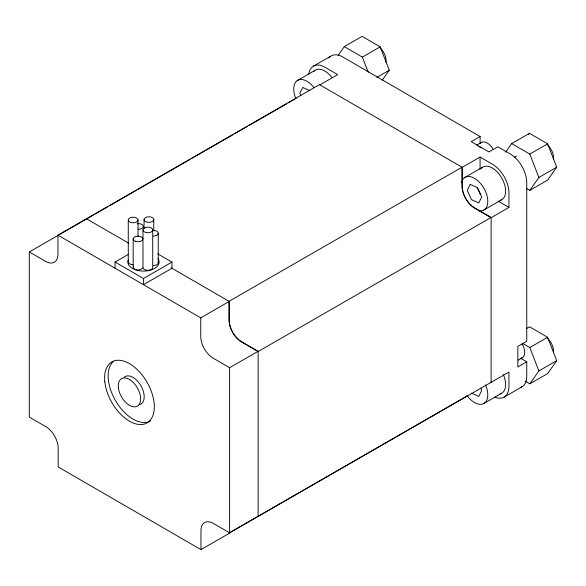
<?xml version="1.0" encoding="UTF-8"?>
<svg xmlns="http://www.w3.org/2000/svg" width="586" height="586" viewBox="0 0 586 586"><rect width="100%" height="100%" fill="white"/><g stroke="black" fill="none" stroke-linecap="round" stroke-linejoin="round"><path stroke-width="0.88" d="M338.239 55.223L344.268 46.631L362.082 36.361L380.197 46.851L389.265 70.232L382.226 80.26M505.674 152.184L511.703 143.592L529.517 133.322L547.632 143.819L556.7 167.193L547.654 180.085L529.839 190.355L526.689 188.531M528.513 134.758L529.517 133.322M529.839 190.355L538.886 177.463L556.7 167.193M525.115 381.09L529.839 383.823L538.886 370.931L556.7 360.661L547.632 337.287L529.517 326.79L526.418 328.578M556.7 360.661L547.654 373.553L529.839 383.823M297.131 80.663L314.946 70.401M344.268 46.631L362.382 57.12L380.197 46.851M376.871 77.381L389.265 70.232M464.566 177.631L482.381 167.362M514.237 157.414L516.618 156.044M511.703 143.592L529.817 154.081L547.632 143.819M483.736 210.096L501.543 199.826M522.727 343.447L529.817 347.549L547.632 337.287M483.736 403.564L501.543 393.294M313.429 66.145L331.244 55.89A23.294 13.427 60.1 0 1 342.876 57.054L480.117 136.538L480.117 143.702M93.467 215.018L29.3 251.951L45.532 261.349A17.609 10.152 60.1 0 0 57.963 254.178L57.963 235.154L319.465 84.64L462.251 167.325L462.251 186.59A17.609 10.152 60.1 0 0 474.682 208.169L491.127 217.692L508.941 207.437L508.941 192.816A23.294 13.427 60.1 0 0 492.496 164.27L480.066 157.07L462.251 167.325M95.049 214.11L107.729 206.807M109.318 205.898L136.26 190.384M137.842 189.476L190.15 159.37M191.739 158.454L204.419 151.159M206.001 150.243L232.95 134.736M234.532 133.82L247.211 126.525M248.801 125.609L286.84 103.715M288.422 102.806L290.803 101.437M291.579 100.99L296.223 98.316M319.89 84.882L337.704 74.634L325.062 67.309A23.294 13.427 60.1 0 0 308.8 74.078M115.039 268.212L115.039 262.052L128.502 254.302M143.46 278.504L171.962 262.096L171.962 268.263L143.46 284.664L143.46 278.504L115.039 262.052M480.117 136.538L471.21 141.658L488.966 151.942L497.873 146.822L510.311 154.015A23.294 13.427 60.1 0 1 526.755 182.561L526.755 341.279L517.848 346.407L517.848 366.946L526.755 361.818L526.755 376.19A23.294 13.427 60.1 0 1 520.558 387.478M476.85 145.042L481.597 142.31M57.963 235.154L200.749 317.846L229.251 301.438L229.251 320.212A17.609 10.152 60.1 0 0 241.681 341.785L258.126 351.307L258.126 516.434M200.749 317.846L200.749 336.613A17.609 10.152 60.1 0 0 213.179 358.192L229.624 367.715L258.126 351.307M491.127 382.321L491.127 217.443L258.126 351.556L241.469 341.909A17.609 10.152 60.1 0 1 235.25 336.386M518.105 360.163L522.06 357.885M229.038 532.982L467.46 395.748M229.463 533.231L200.961 549.639L200.961 530.616A17.609 10.152 60.1 0 1 213.392 523.437L229.624 532.842L508.941 372.066L508.941 386.445A23.294 13.427 60.1 0 1 494.943 397.147M504.121 397.103L521.936 386.848M309.994 90.727L302.75 87.417L299.798 93.386L300.867 95.708M471.518 393.103L478.755 396.422L481.714 390.444L480.645 388.122M497.975 201.086L508.941 207.437M491.127 217.443L474.47 207.796A17.609 10.152 60.1 0 1 462.039 186.223L462.039 167.2L229.038 301.314L229.038 320.33A17.609 10.152 60.1 0 0 229.141 322.271M520.551 358.229L526.755 361.818M157.751 253.87L171.962 262.096M86.464 218.754L128.686 243.205M171.215 267.831L229.251 301.438M200.961 549.639L58.175 466.947L58.175 448.18A17.609 10.152 60.1 0 0 45.745 426.601L29.3 417.078L29.3 251.951M477.209 187.535L480.425 194.501M529.817 154.081L538.886 177.463M529.817 347.549L538.886 370.931M362.382 57.12L368.213 72.151M480.066 157.07L480.066 169.332M229.624 367.715L229.624 532.842M153.488 230.445A4.864 2.805 0 0 1 158.264 233.301L158.264 262.74M153.781 219.625A4.864 2.805 0 0 1 146.412 221.991A4.864 2.805 0 0 1 146.559 217.128A4.864 2.805 0 0 1 153.781 219.625L153.781 230.415M152.719 229.998A4.864 2.805 0 0 1 145.35 232.356A4.864 2.805 0 0 1 145.496 227.493A4.864 2.805 0 0 1 152.719 229.998L152.719 267.553A4.864 2.805 0 0 1 147.775 270.314A4.864 2.805 0 0 1 142.991 267.458L142.991 229.902M144.053 219.53L144.053 228.518M138.003 220.043A4.864 2.805 0 0 1 130.634 222.402A4.864 2.805 0 0 1 130.781 217.538A4.864 2.805 0 0 1 138.003 220.043L138.003 236.444M133.176 238.905L133.176 267.018M128.275 219.94L128.275 261.869M313.803 71.426A18.862 10.87 60 0 1 331.903 77.462M295.505 97.723A18.862 10.87 60 0 1 297.776 80.267A18.862 10.87 60 0 1 314.089 87.732M380.05 47.964A11.574 6.666 60 0 1 385.984 62.16M481.238 168.387A18.862 10.87 60 0 1 501.535 177.675A18.862 10.87 60 0 1 500.122 200.383M461.475 182.759A18.862 10.87 60 0 1 483.26 187.198A18.862 10.87 60 0 1 479.04 210.77M547.485 144.925A11.574 6.666 60 0 1 553.418 159.121M503.323 374.644A18.862 10.87 60 0 1 500.122 393.851M485.508 384.914A18.862 10.87 60 0 1 483.955 403.439A18.862 10.87 60 0 1 467.159 395.755M547.485 338.393A11.574 6.666 60 0 1 553.418 352.589M234.788 335.793A17.609 10.152 60.1 0 1 233.067 333.266M232.679 332.606A17.609 10.152 60.1 0 1 230.701 328.482M230.445 327.786A17.609 10.152 60.1 0 1 229.983 326.38M229.785 325.684A17.609 10.152 60.1 0 1 229.463 324.3M328.951 57.889A23.294 13.427 60.1 0 1 330.013 56.769M478.857 146.507A11.691 6.739 60.1 0 1 481.318 147.936M480.762 142.867A11.691 6.739 60.1 0 1 492.833 148.815M522.06 343.887A11.691 6.739 60.1 0 1 521.101 358.214M150.609 420.858A35.219 20.298 60.1 0 1 116.629 402.472A35.219 20.298 60.1 0 1 113.303 361.416M124.151 377.325A15.844 9.134 60.1 0 1 140.933 385.778A15.844 9.134 60.1 0 1 139.834 404.552M157.942 258.638A15.624 9.017 0 0 1 144.5 271.076A15.624 9.017 0 0 1 128.415 259.73M133.051 264.726A4.864 2.805 0 0 1 128.459 261.144M158.125 262.015A4.864 2.805 0 0 1 153.32 265.502M142.713 267.839A4.864 2.805 0 0 1 136.699 269.765A4.864 2.805 0 0 1 133.359 266.293M158.264 233.301A4.864 2.805 0 0 1 153.32 236.055M137.227 223.72A4.864 2.805 0 0 1 143.24 226.123A4.864 2.805 0 0 1 138.318 229.251M470.192 184.378L467.232 190.347L471.518 199.636L478.755 202.954L481.714 196.977L477.429 187.688L470.192 184.378M118.372 387.661A15.844 9.134 60.1 0 0 136.274 406.603A15.844 9.134 60.1 0 0 133.747 382.922A15.844 9.134 60.1 0 0 118.372 387.661M104.813 381.874A35.219 20.298 60.1 0 0 144.596 423.971A35.219 20.298 60.1 0 0 138.977 371.341A35.219 20.298 60.1 0 0 104.813 381.874M135.534 241.366A4.864 2.805 0 0 0 142.903 239A4.864 2.805 0 0 0 135.681 236.502A4.864 2.805 0 0 0 135.534 241.366"/></g></svg>
